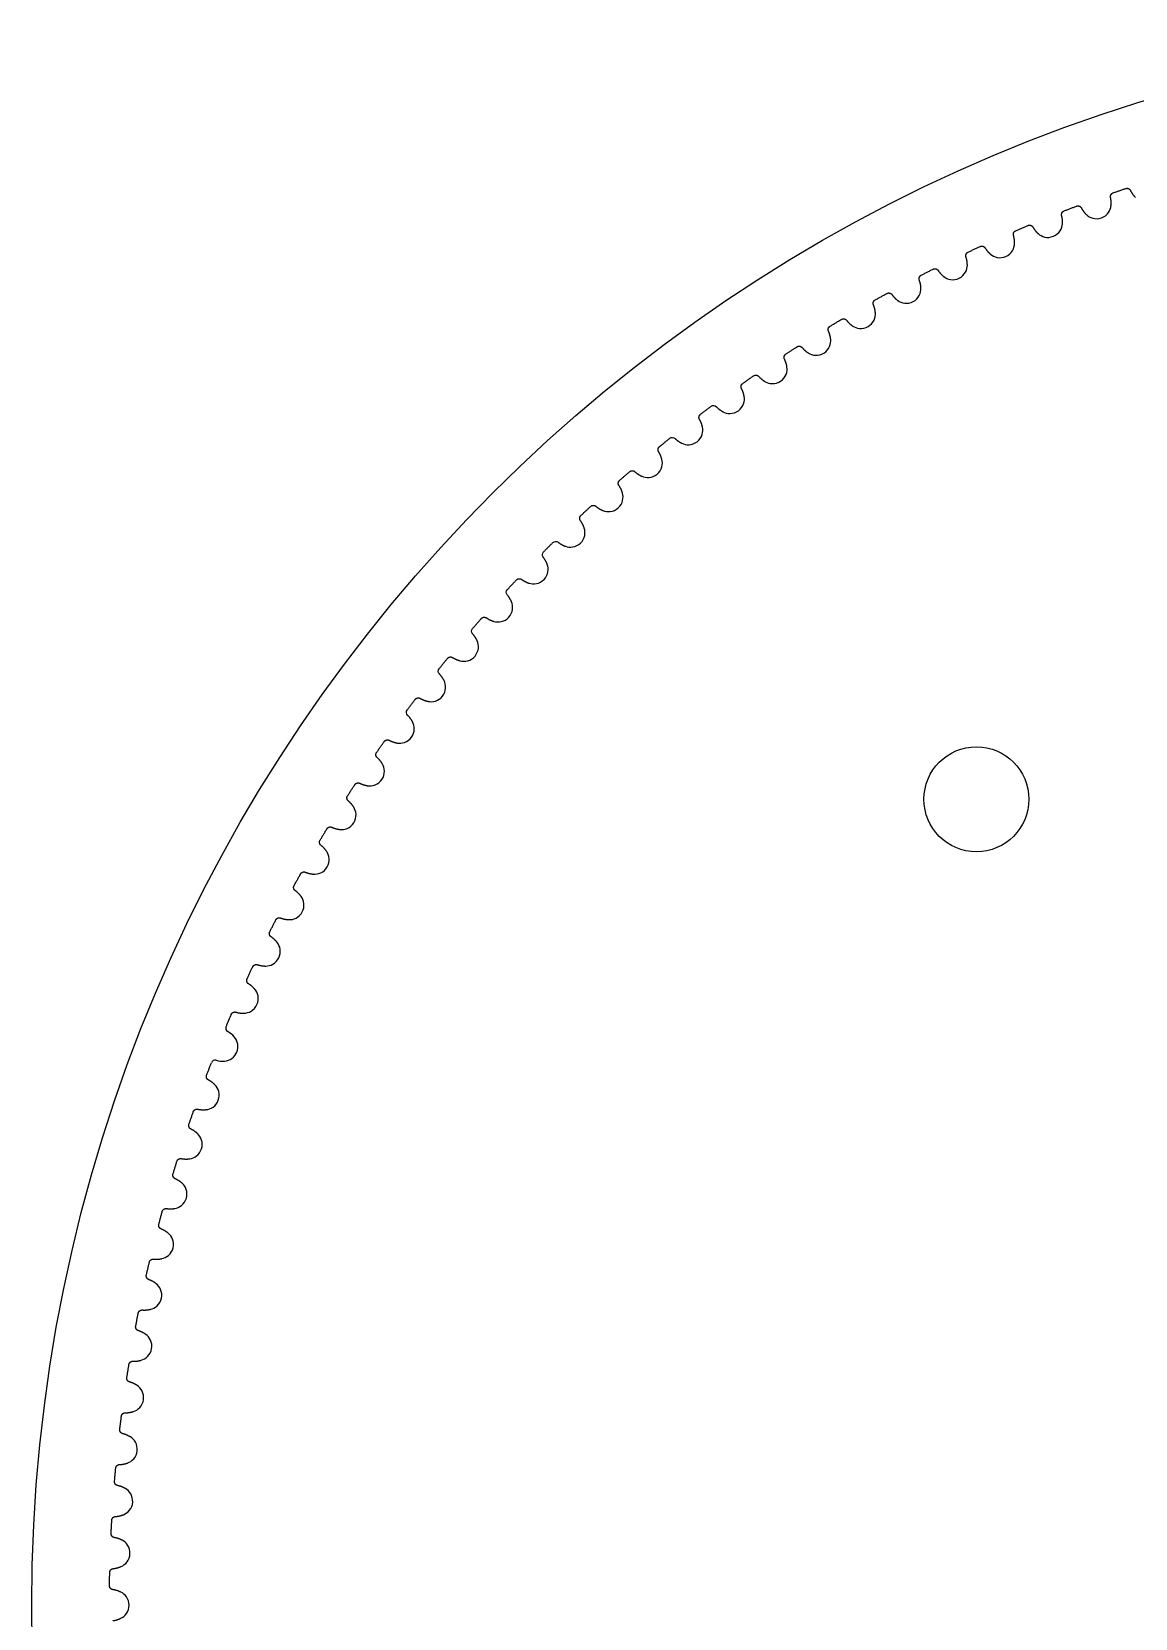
# Model space of a CAD drawing. Extents: x 88 to 208, y 45 to 165.
# Drawn here: x 88.5 to 130.6, y 104.5 to 165 of the extents above; entities that cross this region are included whole.
import ezdxf

# ---------------------------------------------------------------- set-up
doc = ezdxf.new("R2010")
doc.units = 0
doc.layers.add('View001', color=7, linetype='CONTINUOUS')

msp = doc.modelspace()

# ---------------------------------------------------------------- linework, layer by layer
at = {"layer": 'View001'}
for centre, radius in [((148.5, 105), 60), ((124.503, 135.743), 2)]:
    msp.add_circle(centre, radius, dxfattribs=at)
for centre, radius, start, end in [((96.0419, 127.019), 0.15, 157.23, -119.761), ((96.0419, 127.019), 0.15, 157.23, -119.761), ((148.5, 105), 57.0418, 156.72, 157.23), ((95.8018, 126.318), 0.555, -86.0356, 41.9859), ((95.4711, 126.02), 1, 41.9859, 60.2388), ((95.4711, 126.02), 1, 41.9859, 60.2388), ((95.4872, 125.648), 0.15, 75.7115, 158.72), ((95.7711, 126.762), 1, -104.289, -86.0356), ((95.7711, 126.762), 1, -104.289, -86.0356)]:
    msp.add_arc(centre, radius, start, end, dxfattribs=at)
for points, degree, knots in [([(129.615, 158.686), (129.603, 158.737), (129.631, 158.791), (129.662, 158.842), (129.712, 158.859)], 2, [0, 0, 0, 0.724386, 0.724386, 1.44877, 1.44877, 1.44877]), ([(129.615, 158.686), (129.603, 158.737), (129.631, 158.791), (129.662, 158.842), (129.712, 158.859)], 2, [0, 0, 0, 0.724386, 0.724386, 1.44877, 1.44877, 1.44877]), ([(130.193, 159.024), (130.243, 159.042), (130.299, 159.02), (130.354, 158.995), (130.376, 158.947)], 2, [0, 0, 0, 0.724386, 0.724386, 1.44877, 1.44877, 1.44877]), ([(127.753, 157.994), (127.739, 158.045), (127.765, 158.099), (127.794, 158.152), (127.844, 158.17)], 2, [0, 0, 0, 0.724386, 0.724386, 1.44877, 1.44877, 1.44877]), ([(127.753, 157.994), (127.739, 158.045), (127.765, 158.099), (127.794, 158.152), (127.844, 158.17)], 2, [0, 0, 0, 0.724386, 0.724386, 1.44877, 1.44877, 1.44877]), ([(128.319, 158.352), (128.368, 158.372), (128.425, 158.352), (128.48, 158.329), (128.504, 158.282)], 2, [0, 0, 0, 0.724386, 0.724386, 1.44877, 1.44877, 1.44877]), ([(128.695, 158.028), (128.754, 157.97), (128.837, 157.917), (128.939, 157.89), (129.041, 157.863), (129.161, 157.865), (129.27, 157.905), (129.379, 157.944), (129.473, 158.02), (129.533, 158.106), (129.594, 158.192), (129.624, 158.286), (129.632, 158.369)], 3, [0, 0, 0, 0, 0.558599, 0.558599, 0.558599, 1.1172, 1.1172, 1.1172, 1.6758, 1.6758, 1.6758, 2.2344, 2.2344, 2.2344, 2.2344]), ([(125.916, 157.237), (125.901, 157.288), (125.925, 157.343), (125.952, 157.397), (126.001, 157.417)], 2, [0, 0, 0, 0.724386, 0.724386, 1.44877, 1.44877, 1.44877]), ([(125.916, 157.237), (125.901, 157.288), (125.925, 157.343), (125.952, 157.397), (126.001, 157.417)], 2, [0, 0, 0, 0.724386, 0.724386, 1.44877, 1.44877, 1.44877]), ([(126.469, 157.616), (126.518, 157.637), (126.575, 157.619), (126.631, 157.598), (126.657, 157.552)], 2, [0, 0, 0, 0.724386, 0.724386, 1.44877, 1.44877, 1.44877]), ([(126.856, 157.304), (126.917, 157.249), (127.002, 157.199), (127.105, 157.175), (127.208, 157.151), (127.328, 157.158), (127.435, 157.202), (127.543, 157.245), (127.634, 157.324), (127.691, 157.412), (127.75, 157.5), (127.776, 157.595), (127.781, 157.678)], 3, [0, 0, 0, 0, 0.558599, 0.558599, 0.558599, 1.1172, 1.1172, 1.1172, 1.6758, 1.6758, 1.6758, 2.2344, 2.2344, 2.2344, 2.2344]), ([(124.646, 156.815), (124.694, 156.837), (124.752, 156.822), (124.809, 156.803), (124.836, 156.757)], 2, [0, 0, 0, 0.724386, 0.724386, 1.44877, 1.44877, 1.44877]), ([(125.044, 156.517), (125.107, 156.464), (125.194, 156.417), (125.297, 156.397), (125.401, 156.377), (125.521, 156.387), (125.626, 156.435), (125.733, 156.482), (125.821, 156.563), (125.875, 156.654), (125.93, 156.744), (125.953, 156.84), (125.956, 156.923)], 3, [0, 0, 0, 0, 0.558599, 0.558599, 0.558599, 1.1172, 1.1172, 1.1172, 1.6758, 1.6758, 1.6758, 2.2344, 2.2344, 2.2344, 2.2344]), ([(123.26, 155.667), (123.325, 155.616), (123.413, 155.572), (123.518, 155.556), (123.622, 155.539), (123.741, 155.554), (123.845, 155.605), (123.95, 155.656), (124.035, 155.741), (124.086, 155.833), (124.138, 155.925), (124.157, 156.021), (124.157, 156.104)], 3, [0, 0, 0, 0, 0.558599, 0.558599, 0.558599, 1.1172, 1.1172, 1.1172, 1.6758, 1.6758, 1.6758, 2.2344, 2.2344, 2.2344, 2.2344]), ([(124.107, 156.417), (124.09, 156.468), (124.112, 156.524), (124.137, 156.578), (124.185, 156.6)], 2, [0, 0, 0, 0.724386, 0.724386, 1.44877, 1.44877, 1.44877]), ([(124.107, 156.417), (124.09, 156.468), (124.112, 156.524), (124.137, 156.578), (124.185, 156.6)], 2, [0, 0, 0, 0.724386, 0.724386, 1.44877, 1.44877, 1.44877]), ([(122.327, 155.535), (122.308, 155.584), (122.328, 155.641), (122.352, 155.696), (122.399, 155.72)], 2, [0, 0, 0, 0.724386, 0.724386, 1.44877, 1.44877, 1.44877]), ([(122.327, 155.535), (122.308, 155.584), (122.328, 155.641), (122.352, 155.696), (122.399, 155.72)], 2, [0, 0, 0, 0.724386, 0.724386, 1.44877, 1.44877, 1.44877]), ([(122.852, 155.951), (122.9, 155.975), (122.958, 155.962), (123.015, 155.944), (123.045, 155.9)], 2, [0, 0, 0, 0.724386, 0.724386, 1.44877, 1.44877, 1.44877]), ([(121.09, 155.024), (121.136, 155.05), (121.195, 155.039), (121.253, 155.024), (121.284, 154.98)], 2, [0, 0, 0, 0.724386, 0.724386, 1.44877, 1.44877, 1.44877]), ([(121.507, 154.755), (121.574, 154.707), (121.664, 154.665), (121.769, 154.653), (121.873, 154.64), (121.992, 154.659), (122.094, 154.714), (122.197, 154.768), (122.279, 154.856), (122.327, 154.95), (122.376, 155.044), (122.392, 155.141), (122.388, 155.224)], 3, [0, 0, 0, 0, 0.558599, 0.558599, 0.558599, 1.1172, 1.1172, 1.1172, 1.6758, 1.6758, 1.6758, 2.2344, 2.2344, 2.2344, 2.2344]), ([(119.787, 153.783), (119.856, 153.737), (119.947, 153.699), (120.052, 153.69), (120.157, 153.681), (120.275, 153.704), (120.375, 153.762), (120.476, 153.82), (120.555, 153.91), (120.6, 154.006), (120.645, 154.101), (120.658, 154.199), (120.652, 154.282)], 3, [0, 0, 0, 0, 0.558599, 0.558599, 0.558599, 1.1172, 1.1172, 1.1172, 1.6758, 1.6758, 1.6758, 2.2344, 2.2344, 2.2344, 2.2344]), ([(120.58, 154.591), (120.559, 154.64), (120.577, 154.697), (120.599, 154.753), (120.645, 154.778)], 2, [0, 0, 0, 0.724386, 0.724386, 1.44877, 1.44877, 1.44877]), ([(120.58, 154.591), (120.559, 154.64), (120.577, 154.697), (120.599, 154.753), (120.645, 154.778)], 2, [0, 0, 0, 0.724386, 0.724386, 1.44877, 1.44877, 1.44877]), ([(118.866, 153.586), (118.844, 153.634), (118.86, 153.692), (118.879, 153.749), (118.925, 153.776)], 2, [0, 0, 0, 0.724386, 0.724386, 1.44877, 1.44877, 1.44877]), ([(118.866, 153.586), (118.844, 153.634), (118.86, 153.692), (118.879, 153.749), (118.925, 153.776)], 2, [0, 0, 0, 0.724386, 0.724386, 1.44877, 1.44877, 1.44877]), ([(119.361, 154.037), (119.406, 154.065), (119.465, 154.056), (119.524, 154.043), (119.556, 154)], 2, [0, 0, 0, 0.724386, 0.724386, 1.44877, 1.44877, 1.44877]), ([(117.667, 152.991), (117.711, 153.02), (117.771, 153.013), (117.83, 153.001), (117.863, 152.96)], 2, [0, 0, 0, 0.724386, 0.724386, 1.44877, 1.44877, 1.44877]), ([(118.102, 152.751), (118.172, 152.707), (118.265, 152.672), (118.37, 152.667), (118.475, 152.662), (118.592, 152.689), (118.691, 152.751), (118.789, 152.812), (118.865, 152.905), (118.906, 153.002), (118.948, 153.099), (118.957, 153.197), (118.949, 153.28)], 3, [0, 0, 0, 0, 0.558599, 0.558599, 0.558599, 1.1172, 1.1172, 1.1172, 1.6758, 1.6758, 1.6758, 2.2344, 2.2344, 2.2344, 2.2344]), ([(117.188, 152.522), (117.164, 152.57), (117.178, 152.628), (117.196, 152.685), (117.241, 152.714)], 2, [0, 0, 0, 0.724386, 0.724386, 1.44877, 1.44877, 1.44877]), ([(117.188, 152.522), (117.164, 152.57), (117.178, 152.628), (117.196, 152.685), (117.241, 152.714)], 2, [0, 0, 0, 0.724386, 0.724386, 1.44877, 1.44877, 1.44877]), ([(116.011, 151.885), (116.054, 151.916), (116.114, 151.911), (116.173, 151.902), (116.208, 151.862)], 2, [0, 0, 0, 0.724386, 0.724386, 1.44877, 1.44877, 1.44877]), ([(116.454, 151.661), (116.526, 151.62), (116.619, 151.588), (116.725, 151.587), (116.83, 151.585), (116.946, 151.616), (117.042, 151.682), (117.139, 151.746), (117.212, 151.842), (117.249, 151.94), (117.288, 152.039), (117.293, 152.137), (117.282, 152.219)], 3, [0, 0, 0, 0, 0.558599, 0.558599, 0.558599, 1.1172, 1.1172, 1.1172, 1.6758, 1.6758, 1.6758, 2.2344, 2.2344, 2.2344, 2.2344]), ([(115.549, 151.4), (115.523, 151.447), (115.535, 151.506), (115.551, 151.564), (115.595, 151.594)], 2, [0, 0, 0, 0.724386, 0.724386, 1.44877, 1.44877, 1.44877]), ([(115.549, 151.4), (115.523, 151.447), (115.535, 151.506), (115.551, 151.564), (115.595, 151.594)], 2, [0, 0, 0, 0.724386, 0.724386, 1.44877, 1.44877, 1.44877]), ([(114.845, 150.515), (114.918, 150.476), (115.013, 150.447), (115.119, 150.45), (115.224, 150.451), (115.339, 150.487), (115.432, 150.555), (115.527, 150.623), (115.596, 150.721), (115.63, 150.821), (115.665, 150.921), (115.667, 151.019), (115.653, 151.101)], 3, [0, 0, 0, 0, 0.558599, 0.558599, 0.558599, 1.1172, 1.1172, 1.1172, 1.6758, 1.6758, 1.6758, 2.2344, 2.2344, 2.2344, 2.2344]), ([(113.95, 150.222), (113.922, 150.268), (113.932, 150.327), (113.946, 150.385), (113.989, 150.417)], 2, [0, 0, 0, 0.724386, 0.724386, 1.44877, 1.44877, 1.44877]), ([(113.95, 150.222), (113.922, 150.268), (113.932, 150.327), (113.946, 150.385), (113.989, 150.417)], 2, [0, 0, 0, 0.724386, 0.724386, 1.44877, 1.44877, 1.44877]), ([(113.277, 149.312), (113.352, 149.276), (113.447, 149.251), (113.553, 149.257), (113.658, 149.262), (113.771, 149.302), (113.863, 149.374), (113.954, 149.445), (114.02, 149.545), (114.051, 149.646), (114.082, 149.747), (114.081, 149.845), (114.064, 149.926)], 3, [0, 0, 0, 0, 0.558599, 0.558599, 0.558599, 1.1172, 1.1172, 1.1172, 1.6758, 1.6758, 1.6758, 2.2344, 2.2344, 2.2344, 2.2344]), ([(112.393, 148.989), (112.364, 149.034), (112.371, 149.093), (112.383, 149.152), (112.425, 149.185)], 2, [0, 0, 0, 0.724386, 0.724386, 1.44877, 1.44877, 1.44877]), ([(112.393, 148.989), (112.364, 149.034), (112.371, 149.093), (112.383, 149.152), (112.425, 149.185)], 2, [0, 0, 0, 0.724386, 0.724386, 1.44877, 1.44877, 1.44877]), ([(111.752, 148.056), (111.828, 148.022), (111.924, 148.001), (112.029, 148.01), (112.134, 148.019), (112.246, 148.063), (112.335, 148.138), (112.424, 148.212), (112.487, 148.315), (112.514, 148.416), (112.542, 148.518), (112.537, 148.617), (112.517, 148.697)], 3, [0, 0, 0, 0, 0.558599, 0.558599, 0.558599, 1.1172, 1.1172, 1.1172, 1.6758, 1.6758, 1.6758, 2.2344, 2.2344, 2.2344, 2.2344]), ([(110.879, 147.702), (110.849, 147.746), (110.855, 147.805), (110.864, 147.865), (110.904, 147.899)], 2, [0, 0, 0, 0.724386, 0.724386, 1.44877, 1.44877, 1.44877]), ([(110.879, 147.702), (110.849, 147.746), (110.855, 147.805), (110.864, 147.865), (110.904, 147.899)], 2, [0, 0, 0, 0.724386, 0.724386, 1.44877, 1.44877, 1.44877]), ([(110.272, 146.747), (110.349, 146.716), (110.446, 146.698), (110.551, 146.711), (110.655, 146.724), (110.766, 146.771), (110.852, 146.849), (110.938, 146.926), (110.997, 147.032), (111.02, 147.134), (111.045, 147.237), (111.037, 147.335), (111.014, 147.415)], 3, [0, 0, 0, 0, 0.558599, 0.558599, 0.558599, 1.1172, 1.1172, 1.1172, 1.6758, 1.6758, 1.6758, 2.2344, 2.2344, 2.2344, 2.2344]), ([(109.412, 146.363), (109.38, 146.406), (109.384, 146.465), (109.391, 146.525), (109.43, 146.561)], 2, [0, 0, 0, 0.724386, 0.724386, 1.44877, 1.44877, 1.44877]), ([(109.412, 146.363), (109.38, 146.406), (109.384, 146.465), (109.391, 146.525), (109.43, 146.561)], 2, [0, 0, 0, 0.724386, 0.724386, 1.44877, 1.44877, 1.44877]), ([(108.838, 145.388), (108.916, 145.359), (109.014, 145.344), (109.118, 145.362), (109.222, 145.378), (109.331, 145.429), (109.414, 145.51), (109.498, 145.59), (109.553, 145.697), (109.573, 145.8), (109.594, 145.904), (109.582, 146.002), (109.557, 146.081)], 3, [0, 0, 0, 0, 0.558599, 0.558599, 0.558599, 1.1172, 1.1172, 1.1172, 1.6758, 1.6758, 1.6758, 2.2344, 2.2344, 2.2344, 2.2344]), ([(107.453, 143.979), (107.532, 143.953), (107.63, 143.942), (107.733, 143.963), (107.837, 143.982), (107.944, 144.037), (108.024, 144.121), (108.105, 144.204), (108.156, 144.313), (108.173, 144.417), (108.19, 144.521), (108.175, 144.619), (108.147, 144.697)], 3, [0, 0, 0, 0, 0.558599, 0.558599, 0.558599, 1.1172, 1.1172, 1.1172, 1.6758, 1.6758, 1.6758, 2.2344, 2.2344, 2.2344, 2.2344]), ([(106.973, 144.106), (107.009, 144.145), (107.068, 144.152), (107.128, 144.156), (107.171, 144.124)], 2, [0, 0, 0, 0.724386, 0.724386, 1.44877, 1.44877, 1.44877]), ([(106.118, 142.523), (106.197, 142.5), (106.296, 142.492), (106.398, 142.516), (106.501, 142.54), (106.606, 142.598), (106.683, 142.685), (106.761, 142.771), (106.809, 142.881), (106.822, 142.986), (106.835, 143.09), (106.817, 143.187), (106.786, 143.264)], 3, [0, 0, 0, 0, 0.558599, 0.558599, 0.558599, 1.1172, 1.1172, 1.1172, 1.6758, 1.6758, 1.6758, 2.2344, 2.2344, 2.2344, 2.2344]), ([(105.633, 142.633), (105.668, 142.673), (105.727, 142.683), (105.787, 142.688), (105.831, 142.658)], 2, [0, 0, 0, 0.724386, 0.724386, 1.44877, 1.44877, 1.44877]), ([(104.834, 141.021), (104.914, 141.001), (105.013, 140.996), (105.115, 141.024), (105.216, 141.051), (105.319, 141.113), (105.394, 141.202), (105.469, 141.291), (105.512, 141.403), (105.521, 141.508), (105.531, 141.613), (105.51, 141.709), (105.476, 141.785)], 3, [0, 0, 0, 0, 0.558599, 0.558599, 0.558599, 1.1172, 1.1172, 1.1172, 1.6758, 1.6758, 1.6758, 2.2344, 2.2344, 2.2344, 2.2344]), ([(104.346, 141.114), (104.379, 141.155), (104.438, 141.167), (104.498, 141.175), (104.542, 141.146)], 2, [0, 0, 0, 0.724386, 0.724386, 1.44877, 1.44877, 1.44877]), ([(103.604, 139.475), (103.684, 139.458), (103.783, 139.456), (103.884, 139.488), (103.985, 139.518), (104.085, 139.584), (104.157, 139.676), (104.228, 139.767), (104.268, 139.881), (104.273, 139.986), (104.28, 140.091), (104.255, 140.187), (104.218, 140.261)], 3, [0, 0, 0, 0, 0.558599, 0.558599, 0.558599, 1.1172, 1.1172, 1.1172, 1.6758, 1.6758, 1.6758, 2.2344, 2.2344, 2.2344, 2.2344]), ([(103.113, 139.551), (103.144, 139.593), (103.203, 139.607), (103.262, 139.617), (103.308, 139.59)], 2, [0, 0, 0, 0.724386, 0.724386, 1.44877, 1.44877, 1.44877]), ([(102.428, 137.887), (102.509, 137.873), (102.608, 137.875), (102.708, 137.91), (102.807, 137.944), (102.906, 138.013), (102.973, 138.107), (103.042, 138.201), (103.078, 138.316), (103.079, 138.421), (103.082, 138.527), (103.054, 138.621), (103.015, 138.694)], 3, [0, 0, 0, 0, 0.558599, 0.558599, 0.558599, 1.1172, 1.1172, 1.1172, 1.6758, 1.6758, 1.6758, 2.2344, 2.2344, 2.2344, 2.2344]), ([(101.935, 137.946), (101.965, 137.99), (102.023, 138.005), (102.082, 138.017), (102.128, 137.991)], 2, [0, 0, 0, 0.724386, 0.724386, 1.44877, 1.44877, 1.44877]), ([(101.666, 137.332), (101.626, 137.367), (101.617, 137.427), (101.612, 137.486), (101.643, 137.53)], 2, [0, 0, 0, 0.724386, 0.724386, 1.44877, 1.44877, 1.44877]), ([(101.666, 137.332), (101.626, 137.367), (101.617, 137.427), (101.612, 137.486), (101.643, 137.53)], 2, [0, 0, 0, 0.724386, 0.724386, 1.44877, 1.44877, 1.44877]), ([(101.308, 136.259), (101.39, 136.247), (101.488, 136.253), (101.587, 136.292), (101.685, 136.329), (101.781, 136.402), (101.846, 136.498), (101.911, 136.594), (101.943, 136.71), (101.941, 136.815), (101.939, 136.921), (101.908, 137.015), (101.866, 137.086)], 3, [0, 0, 0, 0, 0.558599, 0.558599, 0.558599, 1.1172, 1.1172, 1.1172, 1.6758, 1.6758, 1.6758, 2.2344, 2.2344, 2.2344, 2.2344]), ([(100.813, 136.301), (100.842, 136.345), (100.899, 136.363), (100.958, 136.377), (101.005, 136.353)], 2, [0, 0, 0, 0.724386, 0.724386, 1.44877, 1.44877, 1.44877]), ([(100.566, 135.678), (100.525, 135.712), (100.514, 135.771), (100.507, 135.83), (100.536, 135.875)], 2, [0, 0, 0, 0.724386, 0.724386, 1.44877, 1.44877, 1.44877]), ([(100.566, 135.678), (100.525, 135.712), (100.514, 135.771), (100.507, 135.83), (100.536, 135.875)], 2, [0, 0, 0, 0.724386, 0.724386, 1.44877, 1.44877, 1.44877]), ([(100.246, 134.593), (100.328, 134.584), (100.426, 134.593), (100.523, 134.635), (100.62, 134.676), (100.714, 134.752), (100.775, 134.851), (100.837, 134.949), (100.864, 135.066), (100.859, 135.171), (100.854, 135.277), (100.819, 135.369), (100.775, 135.439)], 3, [0, 0, 0, 0, 0.558599, 0.558599, 0.558599, 1.1172, 1.1172, 1.1172, 1.6758, 1.6758, 1.6758, 2.2344, 2.2344, 2.2344, 2.2344]), ([(99.7498, 134.617), (99.777, 134.663), (99.8336, 134.683), (99.8915, 134.699), (99.9397, 134.676)], 2, [0, 0, 0, 0.724386, 0.724386, 1.44877, 1.44877, 1.44877]), ([(99.2425, 132.891), (99.3251, 132.885), (99.4228, 132.898), (99.5185, 132.943), (99.6138, 132.987), (99.7045, 133.066), (99.7621, 133.167), (99.8206, 133.267), (99.844, 133.385), (99.8347, 133.49), (99.8261, 133.596), (99.7882, 133.686), (99.7418, 133.755)], 3, [0, 0, 0, 0, 0.558599, 0.558599, 0.558599, 1.1172, 1.1172, 1.1172, 1.6758, 1.6758, 1.6758, 2.2344, 2.2344, 2.2344, 2.2344]), ([(99.525, 133.987), (99.4826, 134.019), (99.4694, 134.077), (99.4603, 134.136), (99.4879, 134.182)], 2, [0, 0, 0, 0.724386, 0.724386, 1.44877, 1.44877, 1.44877]), ([(99.525, 133.987), (99.4826, 134.019), (99.4694, 134.077), (99.4603, 134.136), (99.4879, 134.182)], 2, [0, 0, 0, 0.724386, 0.724386, 1.44877, 1.44877, 1.44877]), ([(98.5432, 132.26), (98.4997, 132.29), (98.4845, 132.348), (98.4733, 132.407), (98.4994, 132.454)], 2, [0, 0, 0, 0.724386, 0.724386, 1.44877, 1.44877, 1.44877]), ([(98.5432, 132.26), (98.4997, 132.29), (98.4845, 132.348), (98.4733, 132.407), (98.4994, 132.454)], 2, [0, 0, 0, 0.724386, 0.724386, 1.44877, 1.44877, 1.44877]), ([(98.7459, 132.898), (98.7714, 132.945), (98.8274, 132.966), (98.8846, 132.984), (98.9336, 132.963)], 2, [0, 0, 0, 0.724386, 0.724386, 1.44877, 1.44877, 1.44877]), ([(98.2991, 131.155), (98.3818, 131.152), (98.4791, 131.168), (98.5731, 131.216), (98.6669, 131.264), (98.7547, 131.346), (98.8088, 131.449), (98.8638, 131.551), (98.883, 131.67), (98.8701, 131.774), (98.8578, 131.879), (98.8167, 131.969), (98.7679, 132.036)], 3, [0, 0, 0, 0, 0.558599, 0.558599, 0.558599, 1.1172, 1.1172, 1.1172, 1.6758, 1.6758, 1.6758, 2.2344, 2.2344, 2.2344, 2.2344]), ([(97.6223, 130.5), (97.5778, 130.529), (97.5606, 130.586), (97.5473, 130.645), (97.5717, 130.692)], 2, [0, 0, 0, 0.724386, 0.724386, 1.44877, 1.44877, 1.44877]), ([(97.6223, 130.5), (97.5778, 130.529), (97.5606, 130.586), (97.5473, 130.645), (97.5717, 130.692)], 2, [0, 0, 0, 0.724386, 0.724386, 1.44877, 1.44877, 1.44877]), ([(97.8026, 131.145), (97.8265, 131.192), (97.8816, 131.216), (97.9382, 131.235), (97.9879, 131.216)], 2, [0, 0, 0, 0.724386, 0.724386, 1.44877, 1.44877, 1.44877]), ([(97.4169, 129.387), (97.4997, 129.387), (97.5963, 129.406), (97.6886, 129.458), (97.7806, 129.509), (97.8656, 129.594), (97.916, 129.699), (97.9674, 129.803), (97.9824, 129.922), (97.9659, 130.026), (97.95, 130.131), (97.9058, 130.219), (97.8547, 130.284)], 3, [0, 0, 0, 0, 0.558599, 0.558599, 0.558599, 1.1172, 1.1172, 1.1172, 1.6758, 1.6758, 1.6758, 2.2344, 2.2344, 2.2344, 2.2344]), ([(96.921, 129.359), (96.9432, 129.408), (96.9975, 129.433), (97.0534, 129.455), (97.1037, 129.438)], 2, [0, 0, 0, 0.724386, 0.724386, 1.44877, 1.44877, 1.44877]), ([(96.7633, 128.708), (96.7178, 128.736), (96.6986, 128.793), (96.6833, 128.851), (96.7061, 128.899)], 2, [0, 0, 0, 0.724386, 0.724386, 1.44877, 1.44877, 1.44877]), ([(96.7633, 128.708), (96.7178, 128.736), (96.6986, 128.793), (96.6833, 128.851), (96.7061, 128.899)], 2, [0, 0, 0, 0.724386, 0.724386, 1.44877, 1.44877, 1.44877]), ([(96.5969, 127.59), (96.6797, 127.592), (96.7756, 127.615), (96.866, 127.67), (96.9562, 127.724), (97.0381, 127.812), (97.0848, 127.918), (97.1326, 128.024), (97.1434, 128.144), (97.1233, 128.247), (97.1037, 128.351), (97.0565, 128.438), (97.0032, 128.501)], 3, [0, 0, 0, 0, 0.558599, 0.558599, 0.558599, 1.1172, 1.1172, 1.1172, 1.6758, 1.6758, 1.6758, 2.2344, 2.2344, 2.2344, 2.2344]), ([(96.1023, 127.544), (96.1228, 127.593), (96.1762, 127.621), (96.2313, 127.645), (96.2822, 127.629)], 2, [0, 0, 0, 0.724386, 0.724386, 1.44877, 1.44877, 1.44877]), ([(95.2355, 125.042), (95.1882, 125.066), (95.1651, 125.121), (95.1458, 125.178), (95.1652, 125.228)], 2, [0, 0, 0, 0.724386, 0.724386, 1.44877, 1.44877, 1.44877]), ([(95.2355, 125.042), (95.1882, 125.066), (95.1651, 125.121), (95.1458, 125.178), (95.1652, 125.228)], 2, [0, 0, 0, 0.724386, 0.724386, 1.44877, 1.44877, 1.44877]), ([(95.1476, 123.914), (95.2299, 123.922), (95.324, 123.952), (95.4104, 124.013), (95.4966, 124.073), (95.5722, 124.167), (95.6114, 124.276), (95.6516, 124.385), (95.6541, 124.505), (95.6268, 124.607), (95.6, 124.709), (95.5469, 124.792), (95.4893, 124.851)], 3, [0, 0, 0, 0, 0.558599, 0.558599, 0.558599, 1.1172, 1.1172, 1.1172, 1.6758, 1.6758, 1.6758, 2.2344, 2.2344, 2.2344, 2.2344]), ([(94.6573, 123.834), (94.6744, 123.885), (94.7257, 123.916), (94.779, 123.943), (94.8309, 123.931)], 2, [0, 0, 0, 0.724386, 0.724386, 1.44877, 1.44877, 1.44877]), ([(94.5685, 123.171), (94.5204, 123.193), (94.4954, 123.248), (94.4741, 123.304), (94.4917, 123.354)], 2, [0, 0, 0, 0.724386, 0.724386, 1.44877, 1.44877, 1.44877]), ([(94.5685, 123.171), (94.5204, 123.193), (94.4954, 123.248), (94.4741, 123.304), (94.4917, 123.354)], 2, [0, 0, 0, 0.724386, 0.724386, 1.44877, 1.44877, 1.44877]), ([(94.52, 122.04), (94.602, 122.052), (94.695, 122.084), (94.7792, 122.148), (94.8633, 122.212), (94.9355, 122.308), (94.9709, 122.418), (95.0073, 122.529), (95.0056, 122.649), (94.9748, 122.749), (94.9444, 122.851), (94.8884, 122.932), (94.8288, 122.989)], 3, [0, 0, 0, 0, 0.558599, 0.558599, 0.558599, 1.1172, 1.1172, 1.1172, 1.6758, 1.6758, 1.6758, 2.2344, 2.2344, 2.2344, 2.2344]), ([(94.0328, 121.944), (94.0481, 121.995), (94.0983, 122.028), (94.1507, 122.057), (94.2029, 122.047)], 2, [0, 0, 0, 0.724386, 0.724386, 1.44877, 1.44877, 1.44877]), ([(93.9672, 121.277), (93.9184, 121.298), (93.8914, 121.352), (93.8682, 121.407), (93.8841, 121.458)], 2, [0, 0, 0, 0.724386, 0.724386, 1.44877, 1.44877, 1.44877]), ([(93.9672, 121.277), (93.9184, 121.298), (93.8914, 121.352), (93.8682, 121.407), (93.8841, 121.458)], 2, [0, 0, 0, 0.724386, 0.724386, 1.44877, 1.44877, 1.44877]), ([(93.9582, 120.146), (94.0397, 120.16), (94.1316, 120.196), (94.2134, 120.263), (94.2953, 120.329), (94.3641, 120.428), (94.3956, 120.54), (94.4282, 120.651), (94.4222, 120.771), (94.3879, 120.871), (94.3541, 120.971), (94.2952, 121.05), (94.2336, 121.105)], 3, [0, 0, 0, 0, 0.558599, 0.558599, 0.558599, 1.1172, 1.1172, 1.1172, 1.6758, 1.6758, 1.6758, 2.2344, 2.2344, 2.2344, 2.2344]), ([(93.4747, 120.033), (93.4882, 120.084), (93.5372, 120.119), (93.5885, 120.15), (93.641, 120.142)], 2, [0, 0, 0, 0.724386, 0.724386, 1.44877, 1.44877, 1.44877]), ([(93.4324, 119.364), (93.3828, 119.384), (93.354, 119.436), (93.3289, 119.491), (93.343, 119.542)], 2, [0, 0, 0, 0.724386, 0.724386, 1.44877, 1.44877, 1.44877]), ([(93.4324, 119.364), (93.3828, 119.384), (93.354, 119.436), (93.3289, 119.491), (93.343, 119.542)], 2, [0, 0, 0, 0.724386, 0.724386, 1.44877, 1.44877, 1.44877]), ([(93.4628, 118.233), (93.5438, 118.25), (93.6343, 118.289), (93.7138, 118.359), (93.7933, 118.428), (93.8587, 118.529), (93.8862, 118.642), (93.9149, 118.754), (93.9048, 118.874), (93.867, 118.972), (93.8297, 119.071), (93.7681, 119.148), (93.7046, 119.201)], 3, [0, 0, 0, 0, 0.558599, 0.558599, 0.558599, 1.1172, 1.1172, 1.1172, 1.6758, 1.6758, 1.6758, 2.2344, 2.2344, 2.2344, 2.2344]), ([(92.9836, 118.103), (92.9952, 118.155), (93.0431, 118.191), (93.0932, 118.224), (93.146, 118.218)], 2, [0, 0, 0, 0.724386, 0.724386, 1.44877, 1.44877, 1.44877]), ([(92.9646, 117.434), (92.9144, 117.451), (92.8838, 117.503), (92.8568, 117.556), (92.8691, 117.608)], 2, [0, 0, 0, 0.724386, 0.724386, 1.44877, 1.44877, 1.44877]), ([(92.9646, 117.434), (92.9144, 117.451), (92.8838, 117.503), (92.8568, 117.556), (92.8691, 117.608)], 2, [0, 0, 0, 0.724386, 0.724386, 1.44877, 1.44877, 1.44877]), ([(93.0345, 116.305), (93.1149, 116.324), (93.204, 116.367), (93.281, 116.439), (93.358, 116.511), (93.4198, 116.614), (93.4434, 116.728), (93.4681, 116.841), (93.4538, 116.96), (93.4127, 117.057), (93.3719, 117.155), (93.3077, 117.23), (93.2424, 117.28)], 3, [0, 0, 0, 0, 0.558599, 0.558599, 0.558599, 1.1172, 1.1172, 1.1172, 1.6758, 1.6758, 1.6758, 2.2344, 2.2344, 2.2344, 2.2344]), ([(92.5601, 116.158), (92.57, 116.21), (92.6165, 116.248), (92.6655, 116.282), (92.7184, 116.278)], 2, [0, 0, 0, 0.724386, 0.724386, 1.44877, 1.44877, 1.44877]), ([(92.5645, 115.488), (92.5137, 115.504), (92.4814, 115.554), (92.4525, 115.607), (92.4629, 115.659)], 2, [0, 0, 0, 0.724386, 0.724386, 1.44877, 1.44877, 1.44877]), ([(92.5645, 115.488), (92.5137, 115.504), (92.4814, 115.554), (92.4525, 115.607), (92.4629, 115.659)], 2, [0, 0, 0, 0.724386, 0.724386, 1.44877, 1.44877, 1.44877]), ([(92.6738, 114.362), (92.7534, 114.385), (92.841, 114.43), (92.9154, 114.505), (92.9899, 114.579), (93.048, 114.685), (93.0677, 114.799), (93.0884, 114.913), (93.0699, 115.032), (93.0254, 115.127), (92.9813, 115.224), (92.9145, 115.296), (92.8475, 115.345)], 3, [0, 0, 0, 0, 0.558599, 0.558599, 0.558599, 1.1172, 1.1172, 1.1172, 1.6758, 1.6758, 1.6758, 2.2344, 2.2344, 2.2344, 2.2344]), ([(92.2048, 114.199), (92.2128, 114.251), (92.258, 114.291), (92.3057, 114.327), (92.3588, 114.324)], 2, [0, 0, 0, 0.724386, 0.724386, 1.44877, 1.44877, 1.44877]), ([(92.2326, 113.529), (92.1813, 113.543), (92.1471, 113.593), (92.1164, 113.644), (92.1251, 113.697)], 2, [0, 0, 0, 0.724386, 0.724386, 1.44877, 1.44877, 1.44877]), ([(92.2326, 113.529), (92.1813, 113.543), (92.1471, 113.593), (92.1164, 113.644), (92.1251, 113.697)], 2, [0, 0, 0, 0.724386, 0.724386, 1.44877, 1.44877, 1.44877]), ([(92.3811, 112.408), (92.4598, 112.433), (92.5458, 112.482), (92.6175, 112.559), (92.6894, 112.636), (92.7438, 112.743), (92.7595, 112.858), (92.7762, 112.973), (92.7536, 113.092), (92.7058, 113.185), (92.6583, 113.28), (92.589, 113.35), (92.5204, 113.396)], 3, [0, 0, 0, 0, 0.558599, 0.558599, 0.558599, 1.1172, 1.1172, 1.1172, 1.6758, 1.6758, 1.6758, 2.2344, 2.2344, 2.2344, 2.2344]), ([(91.9181, 112.228), (91.9242, 112.281), (91.968, 112.322), (92.0144, 112.36), (92.0676, 112.359)], 2, [0, 0, 0, 0.724386, 0.724386, 1.44877, 1.44877, 1.44877]), ([(91.9692, 111.561), (91.9174, 111.573), (91.8816, 111.621), (91.8491, 111.671), (91.8559, 111.724)], 2, [0, 0, 0, 0.724386, 0.724386, 1.44877, 1.44877, 1.44877]), ([(91.9692, 111.561), (91.9174, 111.573), (91.8816, 111.621), (91.8491, 111.671), (91.8559, 111.724)], 2, [0, 0, 0, 0.724386, 0.724386, 1.44877, 1.44877, 1.44877]), ([(92.1567, 110.445), (92.2346, 110.473), (92.3188, 110.524), (92.3878, 110.604), (92.4569, 110.684), (92.5075, 110.793), (92.5191, 110.908), (92.5319, 111.024), (92.5051, 111.141), (92.4541, 111.233), (92.4034, 111.326), (92.3317, 111.393), (92.2614, 111.437)], 3, [0, 0, 0, 0, 0.558599, 0.558599, 0.558599, 1.1172, 1.1172, 1.1172, 1.6758, 1.6758, 1.6758, 2.2344, 2.2344, 2.2344, 2.2344]), ([(91.7003, 110.249), (91.7046, 110.302), (91.7469, 110.345), (91.792, 110.384), (91.8451, 110.385)], 2, [0, 0, 0, 0.724386, 0.724386, 1.44877, 1.44877, 1.44877]), ([(91.7747, 109.584), (91.7225, 109.594), (91.685, 109.641), (91.6508, 109.69), (91.6558, 109.743)], 2, [0, 0, 0, 0.724386, 0.724386, 1.44877, 1.44877, 1.44877]), ([(91.7747, 109.584), (91.7225, 109.594), (91.685, 109.641), (91.6508, 109.69), (91.6558, 109.743)], 2, [0, 0, 0, 0.724386, 0.724386, 1.44877, 1.44877, 1.44877]), ([(92.001, 108.475), (92.0778, 108.506), (92.1602, 108.56), (92.2264, 108.643), (92.2927, 108.724), (92.3395, 108.835), (92.3471, 108.951), (92.3558, 109.067), (92.3249, 109.183), (92.2707, 109.273), (92.2168, 109.364), (92.1428, 109.429), (92.071, 109.471)], 3, [0, 0, 0, 0, 0.558599, 0.558599, 0.558599, 1.1172, 1.1172, 1.1172, 1.6758, 1.6758, 1.6758, 2.2344, 2.2344, 2.2344, 2.2344]), ([(91.5517, 108.264), (91.5542, 108.317), (91.595, 108.361), (91.6386, 108.402), (91.6917, 108.405)], 2, [0, 0, 0, 0.724386, 0.724386, 1.44877, 1.44877, 1.44877]), ([(91.6492, 107.601), (91.5968, 107.61), (91.5577, 107.655), (91.5217, 107.703), (91.5249, 107.756)], 2, [0, 0, 0, 0.724386, 0.724386, 1.44877, 1.44877, 1.44877]), ([(91.6492, 107.601), (91.5968, 107.61), (91.5577, 107.655), (91.5217, 107.703), (91.5249, 107.756)], 2, [0, 0, 0, 0.724386, 0.724386, 1.44877, 1.44877, 1.44877]), ([(91.9141, 106.501), (91.9898, 106.535), (92.0703, 106.592), (92.1335, 106.677), (92.1969, 106.761), (92.2398, 106.873), (92.2434, 106.989), (92.248, 107.105), (92.2132, 107.22), (92.1558, 107.308), (92.0988, 107.397), (92.0225, 107.46), (91.9494, 107.499)], 3, [0, 0, 0, 0, 0.558599, 0.558599, 0.558599, 1.1172, 1.1172, 1.1172, 1.6758, 1.6758, 1.6758, 2.2344, 2.2344, 2.2344, 2.2344]), ([(91.4725, 106.274), (91.4731, 106.327), (91.5123, 106.373), (91.5545, 106.415), (91.6075, 106.42)], 2, [0, 0, 0, 0.724386, 0.724386, 1.44877, 1.44877, 1.44877]), ([(91.5931, 105.616), (91.5403, 105.622), (91.4997, 105.666), (91.4621, 105.713), (91.4634, 105.766)], 2, [0, 0, 0, 0.724386, 0.724386, 1.44877, 1.44877, 1.44877]), ([(91.5931, 105.616), (91.5403, 105.622), (91.4997, 105.666), (91.4621, 105.713), (91.4634, 105.766)], 2, [0, 0, 0, 0.724386, 0.724386, 1.44877, 1.44877, 1.44877]), ([(91.8962, 104.526), (91.9707, 104.562), (92.0491, 104.621), (92.1093, 104.708), (92.1698, 104.794), (92.2087, 104.908), (92.2082, 105.024), (92.2088, 105.14), (92.17, 105.254), (92.1096, 105.34), (92.0494, 105.428), (91.9711, 105.487), (91.8966, 105.523)], 3, [0, 0, 0, 0, 0.558599, 0.558599, 0.558599, 1.1172, 1.1172, 1.1172, 1.6758, 1.6758, 1.6758, 2.2344, 2.2344, 2.2344, 2.2344])]:
    msp.add_open_spline(points, degree=degree, knots=knots, dxfattribs=at)
for points, degree in [([(129.632, 158.369), (129.649, 158.529), (129.615, 158.686)], 2), ([(129.632, 158.369), (129.649, 158.529), (129.615, 158.686)], 2), ([(129.712, 158.859), (130.193, 159.024)], 1), ([(130.376, 158.947), (130.446, 158.803), (130.557, 158.687)], 2), ([(130.376, 158.947), (130.446, 158.803), (130.557, 158.687)], 2), ([(127.781, 157.678), (127.792, 157.838), (127.753, 157.994)], 2), ([(127.781, 157.678), (127.792, 157.838), (127.753, 157.994)], 2), ([(127.844, 158.17), (128.319, 158.352)], 1), ([(128.504, 158.282), (128.579, 158.14), (128.695, 158.028)], 2), ([(128.504, 158.282), (128.579, 158.14), (128.695, 158.028)], 2), ([(125.956, 156.923), (125.961, 157.083), (125.916, 157.237)], 2), ([(125.956, 156.923), (125.961, 157.083), (125.916, 157.237)], 2), ([(126.001, 157.417), (126.469, 157.616)], 1), ([(126.657, 157.552), (126.737, 157.412), (126.856, 157.304)], 2), ([(126.657, 157.552), (126.737, 157.412), (126.856, 157.304)], 2), ([(124.185, 156.6), (124.646, 156.815)], 1), ([(124.836, 156.757), (124.921, 156.621), (125.044, 156.517)], 2), ([(124.836, 156.757), (124.921, 156.621), (125.044, 156.517)], 2), ([(124.157, 156.104), (124.157, 156.265), (124.107, 156.417)], 2), ([(124.157, 156.104), (124.157, 156.265), (124.107, 156.417)], 2), ([(122.388, 155.224), (122.383, 155.384), (122.327, 155.535)], 2), ([(122.388, 155.224), (122.383, 155.384), (122.327, 155.535)], 2), ([(122.399, 155.72), (122.852, 155.951)], 1), ([(123.045, 155.9), (123.134, 155.766), (123.26, 155.667)], 2), ([(123.045, 155.9), (123.134, 155.766), (123.26, 155.667)], 2), ([(120.645, 154.778), (121.09, 155.024)], 1), ([(121.284, 154.98), (121.378, 154.85), (121.507, 154.755)], 2), ([(121.284, 154.98), (121.378, 154.85), (121.507, 154.755)], 2), ([(120.652, 154.282), (120.64, 154.442), (120.58, 154.591)], 2), ([(120.652, 154.282), (120.64, 154.442), (120.58, 154.591)], 2), ([(118.925, 153.776), (119.361, 154.037)], 1), ([(119.556, 154), (119.654, 153.873), (119.787, 153.783)], 2), ([(119.556, 154), (119.654, 153.873), (119.787, 153.783)], 2), ([(118.949, 153.28), (118.932, 153.439), (118.866, 153.586)], 2), ([(118.949, 153.28), (118.932, 153.439), (118.866, 153.586)], 2), ([(117.282, 152.219), (117.259, 152.378), (117.188, 152.522)], 2), ([(117.282, 152.219), (117.259, 152.378), (117.188, 152.522)], 2), ([(117.241, 152.714), (117.667, 152.991)], 1), ([(117.863, 152.96), (117.966, 152.837), (118.102, 152.751)], 2), ([(117.863, 152.96), (117.966, 152.837), (118.102, 152.751)], 2), ([(115.595, 151.594), (116.011, 151.885)], 1), ([(116.208, 151.862), (116.315, 151.742), (116.454, 151.661)], 2), ([(116.208, 151.862), (116.315, 151.742), (116.454, 151.661)], 2), ([(115.653, 151.101), (115.625, 151.259), (115.549, 151.4)], 2), ([(115.653, 151.101), (115.625, 151.259), (115.549, 151.4)], 2), ([(113.989, 150.417), (114.394, 150.723)], 1), ([(114.394, 150.723), (114.447, 150.768), (114.549, 150.759), (114.593, 150.706)], 3), ([(114.593, 150.706), (114.704, 150.59), (114.845, 150.515)], 2), ([(114.593, 150.706), (114.704, 150.59), (114.845, 150.515)], 2), ([(114.064, 149.926), (114.03, 150.083), (113.95, 150.222)], 2), ([(114.064, 149.926), (114.03, 150.083), (113.95, 150.222)], 2), ([(112.425, 149.185), (112.82, 149.505)], 1), ([(112.82, 149.505), (112.87, 149.552), (112.972, 149.547), (113.018, 149.495)], 3), ([(113.018, 149.495), (113.133, 149.383), (113.277, 149.312)], 2), ([(113.018, 149.495), (113.133, 149.383), (113.277, 149.312)], 2), ([(112.517, 148.697), (112.478, 148.853), (112.393, 148.989)], 2), ([(112.517, 148.697), (112.478, 148.853), (112.393, 148.989)], 2), ([(110.904, 147.899), (111.288, 148.232)], 1), ([(111.288, 148.232), (111.337, 148.281), (111.439, 148.28), (111.487, 148.23)], 3), ([(111.487, 148.23), (111.606, 148.122), (111.752, 148.056)], 2), ([(111.487, 148.23), (111.606, 148.122), (111.752, 148.056)], 2), ([(111.014, 147.415), (110.97, 147.569), (110.879, 147.702)], 2), ([(111.014, 147.415), (110.97, 147.569), (110.879, 147.702)], 2), ([(109.802, 146.907), (109.849, 146.958), (109.952, 146.96), (110.001, 146.912)], 3), ([(109.557, 146.081), (109.507, 146.233), (109.412, 146.363)], 2), ([(109.557, 146.081), (109.507, 146.233), (109.412, 146.363)], 2), ([(109.43, 146.561), (109.802, 146.907)], 1), ([(110.001, 146.912), (110.123, 146.808), (110.272, 146.747)], 2), ([(110.001, 146.912), (110.123, 146.808), (110.272, 146.747)], 2), ([(107.992, 144.974), (107.946, 145.024), (107.952, 145.127), (108.004, 145.172)], 3), ([(107.992, 144.974), (107.946, 145.024), (107.952, 145.127), (108.004, 145.172)], 3), ([(108.004, 145.172), (108.363, 145.531)], 1), ([(108.363, 145.531), (108.408, 145.583), (108.511, 145.589), (108.561, 145.542)], 3), ([(108.561, 145.542), (108.688, 145.443), (108.838, 145.388)], 2), ([(108.561, 145.542), (108.688, 145.443), (108.838, 145.388)], 2), ([(108.147, 144.697), (108.091, 144.847), (107.992, 144.974)], 2), ([(108.147, 144.697), (108.091, 144.847), (107.992, 144.974)], 2), ([(106.626, 143.734), (106.973, 144.106)], 1), ([(107.171, 144.124), (107.3, 144.029), (107.453, 143.979)], 2), ([(107.171, 144.124), (107.3, 144.029), (107.453, 143.979)], 2), ([(106.622, 143.536), (106.574, 143.585), (106.576, 143.687), (106.626, 143.734)], 3), ([(106.622, 143.536), (106.574, 143.585), (106.576, 143.687), (106.626, 143.734)], 3), ([(106.786, 143.264), (106.725, 143.413), (106.622, 143.536)], 2), ([(106.786, 143.264), (106.725, 143.413), (106.622, 143.536)], 2), ([(105.302, 142.051), (105.253, 142.098), (105.251, 142.201), (105.3, 142.249)], 3), ([(105.302, 142.051), (105.253, 142.098), (105.251, 142.201), (105.3, 142.249)], 3), ([(105.3, 142.249), (105.633, 142.633)], 1), ([(105.831, 142.658), (105.963, 142.567), (106.118, 142.523)], 2), ([(105.831, 142.658), (105.963, 142.567), (106.118, 142.523)], 2), ([(105.476, 141.785), (105.41, 141.932), (105.302, 142.051)], 2), ([(105.476, 141.785), (105.41, 141.932), (105.302, 142.051)], 2), ([(104.026, 140.719), (104.346, 141.114)], 1), ([(104.542, 141.146), (104.678, 141.06), (104.834, 141.021)], 2), ([(104.542, 141.146), (104.678, 141.06), (104.834, 141.021)], 2), ([(104.036, 140.52), (103.984, 140.566), (103.979, 140.669), (104.026, 140.719)], 3), ([(104.036, 140.52), (103.984, 140.566), (103.979, 140.669), (104.026, 140.719)], 3), ([(104.218, 140.261), (104.148, 140.405), (104.036, 140.52)], 2), ([(104.218, 140.261), (104.148, 140.405), (104.036, 140.52)], 2), ([(102.823, 138.947), (102.77, 138.991), (102.762, 139.093), (102.807, 139.145)], 3), ([(102.823, 138.947), (102.77, 138.991), (102.762, 139.093), (102.807, 139.145)], 3), ([(102.807, 139.145), (103.113, 139.551)], 1), ([(103.308, 139.59), (103.447, 139.509), (103.604, 139.475)], 2), ([(103.308, 139.59), (103.447, 139.509), (103.604, 139.475)], 2), ([(103.015, 138.694), (102.939, 138.836), (102.823, 138.947)], 2), ([(103.015, 138.694), (102.939, 138.836), (102.823, 138.947)], 2), ([(101.643, 137.53), (101.935, 137.946)], 1), ([(102.128, 137.991), (102.27, 137.915), (102.428, 137.887)], 2), ([(102.128, 137.991), (102.27, 137.915), (102.428, 137.887)], 2), ([(101.866, 137.086), (101.786, 137.225), (101.666, 137.332)], 2), ([(101.866, 137.086), (101.786, 137.225), (101.666, 137.332)], 2), ([(100.536, 135.875), (100.813, 136.301)], 1), ([(101.005, 136.353), (101.149, 136.282), (101.308, 136.259)], 2), ([(101.005, 136.353), (101.149, 136.282), (101.308, 136.259)], 2), ([(100.775, 135.439), (100.69, 135.575), (100.566, 135.678)], 2), ([(100.775, 135.439), (100.69, 135.575), (100.566, 135.678)], 2), ([(99.4879, 134.182), (99.7498, 134.617)], 1), ([(99.9397, 134.676), (100.086, 134.61), (100.246, 134.593)], 2), ([(99.9397, 134.676), (100.086, 134.61), (100.246, 134.593)], 2), ([(99.7418, 133.755), (99.6518, 133.888), (99.525, 133.987)], 2), ([(99.7418, 133.755), (99.6518, 133.888), (99.525, 133.987)], 2), ([(98.4994, 132.454), (98.7459, 132.898)], 1), ([(98.9336, 132.963), (99.0823, 132.903), (99.2425, 132.891)], 2), ([(98.9336, 132.963), (99.0823, 132.903), (99.2425, 132.891)], 2), ([(98.7679, 132.036), (98.6734, 132.166), (98.5432, 132.26)], 2), ([(98.7679, 132.036), (98.6734, 132.166), (98.5432, 132.26)], 2), ([(97.5717, 130.692), (97.8026, 131.145)], 1), ([(97.9879, 131.216), (98.1386, 131.161), (98.2991, 131.155)], 2), ([(97.9879, 131.216), (98.1386, 131.161), (98.2991, 131.155)], 2), ([(97.8547, 130.284), (97.7557, 130.41), (97.6223, 130.5)], 2), ([(97.8547, 130.284), (97.7557, 130.41), (97.6223, 130.5)], 2), ([(97.1037, 129.438), (97.2563, 129.387), (97.4169, 129.387)], 2), ([(97.1037, 129.438), (97.2563, 129.387), (97.4169, 129.387)], 2), ([(96.7061, 128.899), (96.921, 129.359)], 1), ([(97.0032, 128.501), (96.8998, 128.624), (96.7633, 128.708)], 2), ([(97.0032, 128.501), (96.8998, 128.624), (96.7633, 128.708)], 2), ([(96.2822, 127.629), (96.4364, 127.584), (96.5969, 127.59)], 2), ([(96.2822, 127.629), (96.4364, 127.584), (96.5969, 127.59)], 2), ([(95.1652, 125.228), (95.3475, 125.702)], 1), ([(95.4893, 124.851), (95.3776, 124.967), (95.2355, 125.042)], 2), ([(95.4893, 124.851), (95.3776, 124.967), (95.2355, 125.042)], 2), ([(94.4917, 123.354), (94.6573, 123.834)], 1), ([(94.8309, 123.931), (94.9878, 123.897), (95.1476, 123.914)], 2), ([(94.8309, 123.931), (94.9878, 123.897), (95.1476, 123.914)], 2), ([(94.8288, 122.989), (94.7131, 123.101), (94.5685, 123.171)], 2), ([(94.8288, 122.989), (94.7131, 123.101), (94.5685, 123.171)], 2), ([(93.8841, 121.458), (94.0328, 121.944)], 1), ([(94.2029, 122.047), (94.3609, 122.018), (94.52, 122.04)], 2), ([(94.2029, 122.047), (94.3609, 122.018), (94.52, 122.04)], 2), ([(94.2336, 121.105), (94.1142, 121.213), (93.9672, 121.277)], 2), ([(94.2336, 121.105), (94.1142, 121.213), (93.9672, 121.277)], 2), ([(93.343, 119.542), (93.4747, 120.033)], 1), ([(93.641, 120.142), (93.8, 120.119), (93.9582, 120.146)], 2), ([(93.641, 120.142), (93.8, 120.119), (93.9582, 120.146)], 2), ([(93.7046, 119.201), (93.5815, 119.305), (93.4324, 119.364)], 2), ([(93.7046, 119.201), (93.5815, 119.305), (93.4324, 119.364)], 2), ([(92.8691, 117.608), (92.9836, 118.103)], 1), ([(93.146, 118.218), (93.3057, 118.2), (93.4628, 118.233)], 2), ([(93.146, 118.218), (93.3057, 118.2), (93.4628, 118.233)], 2), ([(93.2424, 117.28), (93.1157, 117.379), (92.9646, 117.434)], 2), ([(93.2424, 117.28), (93.1157, 117.379), (92.9646, 117.434)], 2), ([(92.4629, 115.659), (92.5601, 116.158)], 1), ([(92.7184, 116.278), (92.8786, 116.266), (93.0345, 116.305)], 2), ([(92.7184, 116.278), (92.8786, 116.266), (93.0345, 116.305)], 2), ([(92.8475, 115.345), (92.7174, 115.439), (92.5645, 115.488)], 2), ([(92.8475, 115.345), (92.7174, 115.439), (92.5645, 115.488)], 2), ([(92.3588, 114.324), (92.5193, 114.318), (92.6738, 114.362)], 2), ([(92.3588, 114.324), (92.5193, 114.318), (92.6738, 114.362)], 2), ([(92.1251, 113.697), (92.2048, 114.199)], 1), ([(92.5204, 113.396), (92.3871, 113.486), (92.2326, 113.529)], 2), ([(92.5204, 113.396), (92.3871, 113.486), (92.2326, 113.529)], 2), ([(91.8559, 111.724), (91.9181, 112.228)], 1), ([(92.0676, 112.359), (92.2282, 112.359), (92.3811, 112.408)], 2), ([(92.0676, 112.359), (92.2282, 112.359), (92.3811, 112.408)], 2), ([(92.2614, 111.437), (92.1251, 111.522), (91.9692, 111.561)], 2), ([(92.2614, 111.437), (92.1251, 111.522), (91.9692, 111.561)], 2), ([(91.6558, 109.743), (91.7003, 110.249)], 1), ([(91.8451, 110.385), (92.0057, 110.39), (92.1567, 110.445)], 2), ([(91.8451, 110.385), (92.0057, 110.39), (92.1567, 110.445)], 2), ([(92.071, 109.471), (91.9319, 109.551), (91.7747, 109.584)], 2), ([(92.071, 109.471), (91.9319, 109.551), (91.7747, 109.584)], 2), ([(91.5249, 107.756), (91.5517, 108.264)], 1), ([(91.6917, 108.405), (91.852, 108.415), (92.001, 108.475)], 2), ([(91.6917, 108.405), (91.852, 108.415), (92.001, 108.475)], 2), ([(91.9494, 107.499), (91.8075, 107.574), (91.6492, 107.601)], 2), ([(91.9494, 107.499), (91.8075, 107.574), (91.6492, 107.601)], 2), ([(91.6075, 106.42), (91.7673, 106.436), (91.9141, 106.501)], 2), ([(91.6075, 106.42), (91.7673, 106.436), (91.9141, 106.501)], 2), ([(91.4634, 105.766), (91.4725, 106.274)], 1), ([(91.8966, 105.523), (91.7522, 105.594), (91.5931, 105.616)], 2), ([(91.8966, 105.523), (91.7522, 105.594), (91.5931, 105.616)], 2), ([(91.5926, 104.434), (91.7517, 104.456), (91.8962, 104.526)], 2), ([(91.5926, 104.434), (91.7517, 104.456), (91.8962, 104.526)], 2)]:
    msp.add_open_spline(points, degree=degree, dxfattribs=at)

doc.saveas('drawing.dxf')
